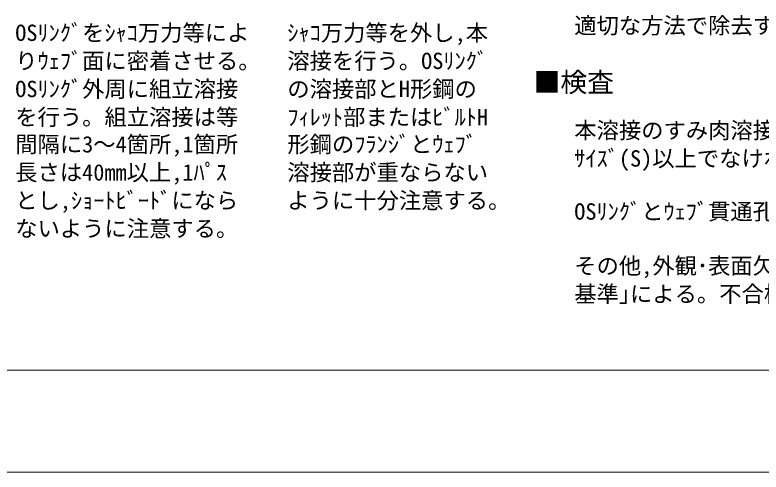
# Model space of a CAD drawing. Units: millimetres, scale not verified. Extents: x -5554 to 1990, y -5428 to 5334.
# Drawn here: x -2057 to -384, y 0 to 1025 of the extents above; entities that cross this region are included whole.
import ezdxf
from ezdxf.enums import TextEntityAlignment as Align

# ---------------------------------------------------------------- set-up
doc = ezdxf.new("R2010")
doc.units = ezdxf.units.MM
doc.header["$LTSCALE"] = 5
doc.layers.add('0-7_waku', color=7, linetype='Continuous', lineweight=18)
doc.layers.add('8-3_DEFPOINTS', color=7, linetype='Continuous', lineweight=18)
doc.styles.add('ＭＳ ゴシック', font='')
doc.styles.get('ＭＳ ゴシック').set_extended_font_data('MS Gothic')

msp = doc.modelspace()

# ---------------------------------------------------------------- linework, layer by layer
at = {"layer": '0-7_waku'}
msp.add_line((-5325.258, 228.6), (1761.342, 228.6), dxfattribs=at)
at = {"layer": '8-3_DEFPOINTS'}
for p, q in [((-5553.858, 228.6), (1989.942, 228.6)), ((-5553.858, 0), (1989.942, 0))]:
    msp.add_line(p, q, dxfattribs=at)

# ---------------------------------------------------------------- texts
at = {"layer": '0-7_waku', "style": 'ＭＳ ゴシック'}
for s, height, p in [('適切な方法で除去する。', 36.66, (-802.569, 972.13)), ('OSﾘﾝｸﾞをｼｬｺ万力等によ', 36.66, (-2055.872, 955.84)), ('ｼｬｺ万力等を外し,本', 36.66, (-1445.872, 955.84)), ('りｳｪﾌﾞ面に密着させる。', 36.66, (-2055.872, 892.84)), ('溶接を行う。OSﾘﾝｸﾞ', 36.66, (-1445.872, 892.84)), ('■検査', 43.99, (-893.665, 839.256)), ('OSﾘﾝｸﾞ外周に組立溶接', 36.66, (-2055.872, 829.84)), ('の溶接部とH形鋼の', 36.66, (-1445.872, 829.84)), ('を行う。組立溶接は等', 36.66, (-2055.872, 766.84)), ('ﾌｨﾚｯﾄ部またはﾋﾞﾙﾄH', 36.66, (-1445.872, 766.84)), ('本溶接のすみ肉溶接ｻｲｽﾞは、OSﾘﾝｸﾞそれぞれに定められた必要すみ肉溶接', 36.66, (-802.569, 737.096)), ('間隔に3～4箇所,1箇所', 36.66, (-2055.872, 705.84)), ('形鋼のﾌﾗﾝｼﾞとｳｪﾌﾞ', 36.66, (-1445.872, 705.84)), ('ｻｲｽﾞ(S)以上でなければならない。また,OSﾘﾝｸﾞと梁ｳｪﾌﾞすき間は2mm以下とする。', 36.66, (-802.569, 674.096)), ('長さは40mm以上,1ﾊﾟｽ', 36.66, (-2055.872, 642.84)), ('溶接部が重ならない', 36.66, (-1445.872, 642.84)), ('とし,ｼｮｰﾄﾋﾞｰﾄﾞになら', 36.66, (-2055.872, 579.84)), ('ように十分注意する。', 36.66, (-1445.872, 579.84)), ('OSﾘﾝｸﾞとｳｪﾌﾞ貫通孔の中心のずれの管理値は｢OSﾘﾝｸﾞ溶接施工ﾏﾆｭｱﾙ｣による。', 36.66, (-802.569, 555.096)), ('ないように注意する。', 36.66, (-2055.872, 516.84)), ('その他,外観･表面欠陥検査の合否判定は,｢日本建築学会：鉄骨精度検査', 36.66, (-802.569, 433.197)), ('基準｣による。不合格となった欠陥箇所は適切な処置を行う。', 36.66, (-802.569, 370.197))]:
    msp.add_text(s, height=height, dxfattribs=at).set_placement(p, align=Align.BOTTOM_LEFT)

doc.saveas('drawing.dxf')
